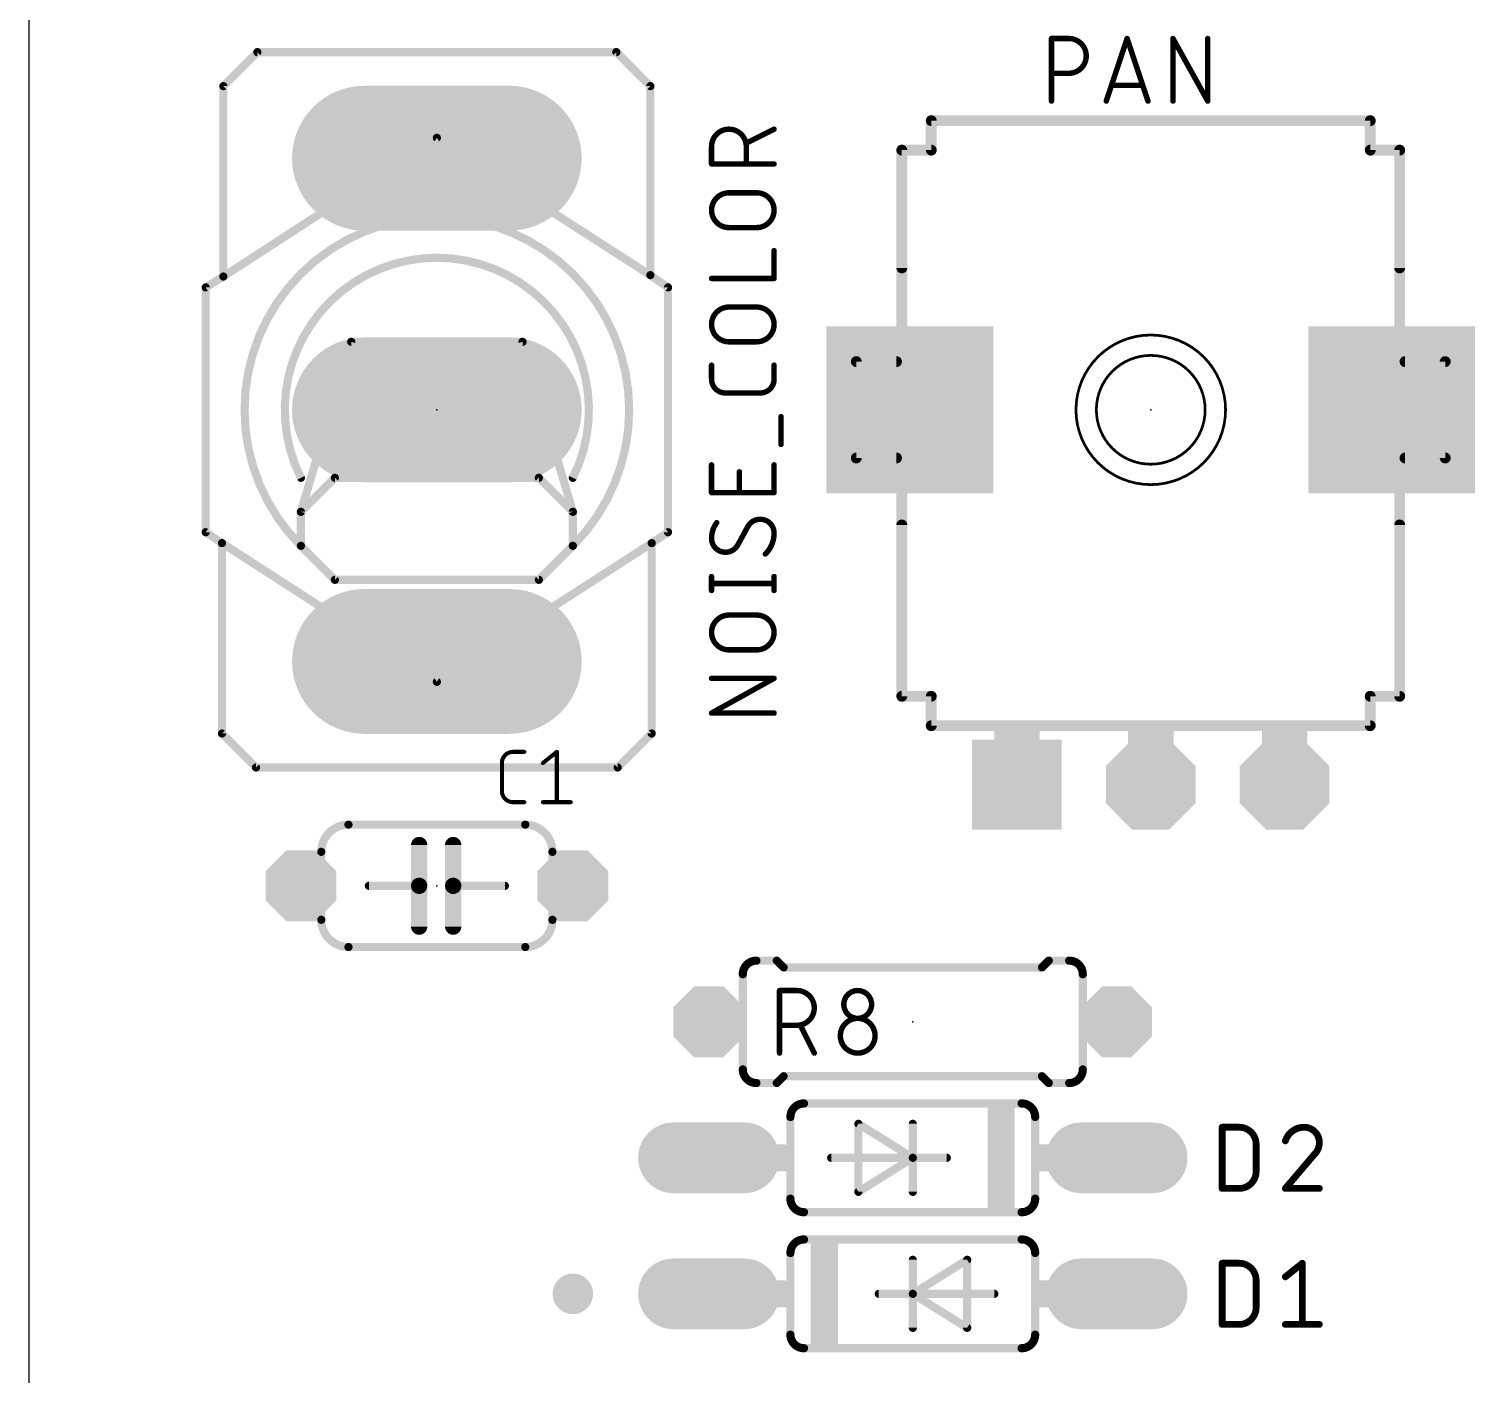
# Model space of a CAD drawing. Extents: x 0 to 59, y 0 to 102.
# Drawn here: x 0 to 27.01, y 31.52 to 56.64 of the extents above; entities that cross this region are included whole.
import ezdxf

# ---------------------------------------------------------------- set-up
doc = ezdxf.new("R2010")
doc.units = 0
for name, color, linetype in [('17', 110, 'CONTINUOUS'), ('18', 110, 'CONTINUOUS'), ('20', 31, 'CONTINUOUS'), ('21', 253, 'CONTINUOUS'), ('23', 53, 'CONTINUOUS'), ('25', 253, 'CONTINUOUS'), ('51', 253, 'CONTINUOUS')]:
    doc.layers.add(name, color=color, linetype=linetype)

# ---------------------------------------------------------------- blocks, each defined once
blk = doc.blocks.new('RECT')
blk.add_solid([(-0.5, -0.5), (0.5, -0.5), (-0.5, 0.5), (0.5, 0.5)])
blk = doc.blocks.new('OCTAGONP')
at = {"const_width": 0.5}
blk.add_lwpolyline([(-0.25, -0.1036), (-0.25, 0.1036), (-0.1036, 0.25), (0.1036, 0.25), (0.25, 0.1036), (0.25, -0.1036), (0.1036, -0.25), (-0.1036, -0.25), (-0.25, -0.1036), (-0.25, 0.1036)], dxfattribs=at)
blk = doc.blocks.new('LONGP100')
at = {"const_width": 1}
blk.add_lwpolyline([(-0.5, 0), (0.5, 0)], dxfattribs=at)
at = {"const_width": 0.5}
for points in [[(-0.5, 0.25, 1), (-0.5, -0.25)], [(0.5, -0.25, 1), (0.5, 0.25)]]:
    blk.add_lwpolyline(points, format="xyb", dxfattribs=at)
blk = doc.blocks.new('SQUAREP')
blk.add_solid([(-0.5, -0.5), (0.5, -0.5), (-0.5, 0.5), (0.5, 0.5)])
blk = doc.blocks.new('ROUNDV')
at = {"const_width": 0.5}
blk.add_lwpolyline([(0, -0.25, 1), (0, 0.25, 1), (0, -0.25)], format="xyb", dxfattribs=at)

msp = doc.modelspace()

# ---------------------------------------------------------------- linework, layer by layer
at = {"layer": '20'}
msp.add_line((0, 99.05), (0, 0), dxfattribs=at)
at = {"layer": '21'}
for points, const_width in [([(4.2672, 56.2102), (3.6322, 55.5752)], 0.1524), ([(4.2672, 56.2102), (10.9728, 56.2102)], 0.1524), ([(11.6078, 55.5752), (10.9728, 56.2102)], 0.1524), ([(3.6322, 52.0192), (3.6322, 55.5752)], 0.1524), ([(11.6078, 55.5752), (11.6078, 52.0446)], 0.1524), ([(16.855, 54.93), (25.055, 54.93)], 0.2032), ([(16.855, 54.93), (16.855, 54.38)], 0.2032), ([(25.055, 54.38), (25.055, 54.93)], 0.2032), ([(16.855, 54.38), (16.305, 54.38)], 0.2032), ([(16.305, 52.18), (16.305, 54.38)], 0.2032), ([(25.605, 54.38), (25.055, 54.38)], 0.2032), ([(25.605, 54.38), (25.605, 52.18)], 0.2032), ([(3.6322, 52.0192), (3.302, 51.816)], 0.1524), ([(3.302, 51.816), (3.302, 47.244)], 0.1524), ([(11.938, 51.816), (11.6078, 52.0446)], 0.1524), ([(11.938, 51.816), (11.938, 47.244)], 0.1524), ([(3.302, 47.244), (3.6068, 47.0408)], 0.1524), ([(11.6332, 47.0408), (11.938, 47.244)], 0.1524), ([(16.305, 44.18), (16.305, 47.38)], 0.2032), ([(25.605, 47.38), (25.605, 44.18)], 0.2032), ([(3.6068, 43.4848), (3.6068, 47.0408)], 0.1524), ([(11.6332, 43.4848), (11.6332, 47.0408)], 0.1524), ([(16.305, 44.18), (16.855, 44.18)], 0.2032), ([(16.855, 44.18), (16.855, 43.63)], 0.2032), ([(25.055, 44.18), (25.605, 44.18)], 0.2032), ([(25.055, 43.63), (25.055, 44.18)], 0.2032), ([(3.6068, 43.4848), (4.2418, 42.8498)], 0.1524), ([(10.9982, 42.8498), (11.6332, 43.4848)], 0.1524), ([(25.055, 43.63), (16.855, 43.63)], 0.2032), ([(10.9982, 42.8498), (4.2418, 42.8498)], 0.1524), ([(5.969, 41.783), (9.271, 41.783)], 0.1524), ([(7.2898, 40.64), (7.2898, 41.402)], 0.3048), ([(7.9248, 40.64), (7.9248, 41.402)], 0.3048), ([(7.2898, 39.878), (7.2898, 40.64)], 0.3048), ([(7.9248, 39.878), (7.9248, 40.64)], 0.3048), ([(6.35, 40.64), (7.2898, 40.64)], 0.1524), ([(8.89, 40.64), (7.9248, 40.64)], 0.1524), ([(5.969, 39.497), (9.271, 39.497)], 0.1524), ([(13.589, 39.243), (13.97, 39.243)], 0.1524), ([(14.097, 39.116), (13.97, 39.243)], 0.1524), ([(18.923, 39.116), (14.097, 39.116)], 0.1524), ([(18.923, 39.116), (19.05, 39.243)], 0.1524), ([(19.431, 39.243), (19.05, 39.243)], 0.1524), ([(13.589, 36.957), (13.97, 36.957)], 0.1524), ([(14.097, 37.084), (13.97, 36.957)], 0.1524), ([(18.923, 37.084), (14.097, 37.084)], 0.1524), ([(18.923, 37.084), (19.05, 36.957)], 0.1524), ([(19.431, 36.957), (19.05, 36.957)], 0.1524), ([(18.542, 36.576), (14.478, 36.576)], 0.1524), ([(14.224, 34.798), (14.224, 36.322)], 0.1524), ([(15.494, 34.925), (15.494, 36.195)], 0.1524), ([(15.494, 36.195), (16.51, 35.56)], 0.1524), ([(16.51, 35.56), (16.51, 36.195)], 0.1524), ([(18.796, 34.798), (18.796, 36.322)], 0.1524), ([(16.51, 35.56), (14.986, 35.56)], 0.1524), ([(16.51, 35.56), (15.494, 34.925)], 0.1524), ([(17.145, 35.56), (16.51, 35.56)], 0.1524), ([(16.51, 34.925), (16.51, 35.56)], 0.1524), ([(18.542, 34.544), (14.478, 34.544)], 0.1524), ([(14.478, 34.036), (18.542, 34.036)], 0.1524), ([(14.224, 33.782), (14.224, 32.258)], 0.1524), ([(18.796, 33.782), (18.796, 32.258)], 0.1524), ([(16.51, 33.02), (17.526, 33.655)], 0.1524), ([(16.51, 33.655), (16.51, 33.02)], 0.1524), ([(17.526, 33.655), (17.526, 32.385)], 0.1524), ([(15.875, 33.02), (16.51, 33.02)], 0.1524), ([(17.526, 32.385), (16.51, 33.02)], 0.1524), ([(16.51, 33.02), (18.034, 33.02)], 0.1524), ([(16.51, 33.02), (16.51, 32.385)], 0.1524), ([(14.478, 32.004), (18.542, 32.004)], 0.1524)]:
    msp.add_lwpolyline(points, dxfattribs=dict(at, const_width=const_width))
for points, const_width in [([(4.2672, 56.2483, 1), (4.2672, 56.1721)], 0.0762), ([(4.2941, 56.1833, 1), (4.2403, 56.2371)], 0.0762), ([(10.9997, 56.2371, 1), (10.9459, 56.1833)], 0.0762), ([(10.9728, 56.1721, 1), (10.9728, 56.2483)], 0.0762), ([(3.6703, 55.5752, 1), (3.5941, 55.5752)], 0.0762), ([(11.6459, 55.5752, 1), (11.5697, 55.5752)], 0.0762), ([(3.6053, 55.6021, 1), (3.6591, 55.5483)], 0.0762), ([(11.5809, 55.5483, 1), (11.6347, 55.6021)], 0.0762), ([(16.855, 54.9808, 1), (16.855, 54.8792)], 0.1016), ([(16.9058, 54.93, 1), (16.8042, 54.93)], 0.1016), ([(25.1058, 54.93, 1), (25.0042, 54.93)], 0.1016), ([(25.055, 54.8792, 1), (25.055, 54.9808)], 0.1016), ([(16.305, 54.4308, 1), (16.305, 54.3292)], 0.1016), ([(16.3558, 54.38, 1), (16.2542, 54.38)], 0.1016), ([(16.8042, 54.38, 1), (16.9058, 54.38)], 0.1016), ([(16.855, 54.3292, 1), (16.855, 54.4308)], 0.1016), ([(25.055, 54.4308, 1), (25.055, 54.3292)], 0.1016), ([(25.0042, 54.38, 1), (25.1058, 54.38)], 0.1016), ([(25.6558, 54.38, 1), (25.5542, 54.38)], 0.1016), ([(25.605, 54.3292, 1), (25.605, 54.4308)], 0.1016), ([(16.2542, 52.18, 1), (16.3558, 52.18)], 0.1016), ([(25.5542, 52.18, 1), (25.6558, 52.18)], 0.1016), ([(3.3401, 51.816, 1), (3.2639, 51.816)], 0.0762), ([(3.282, 51.8484, 1), (3.322, 51.7836)], 0.0762), ([(3.5941, 52.0192, 1), (3.6703, 52.0192)], 0.0762), ([(3.6522, 51.9868, 1), (3.6122, 52.0516)], 0.0762), ([(11.6295, 52.0759, 1), (11.5861, 52.0133)], 0.0762), ([(11.5697, 52.0446, 1), (11.6459, 52.0446)], 0.0762), ([(11.9761, 51.816, 1), (11.8999, 51.816)], 0.0762), ([(11.9163, 51.7847, 1), (11.9597, 51.8473)], 0.0762), ([(20.955, 48.133, 1), (20.955, 50.927, 1), (20.955, 48.133)], 0.0508), ([(20.955, 48.514, 1), (20.955, 50.546, 1), (20.955, 48.514)], 0.0508), ([(3.3231, 47.2757, 1), (3.2809, 47.2123)], 0.0762), ([(3.2639, 47.244, 1), (3.3401, 47.244)], 0.0762), ([(11.8999, 47.244, 1), (11.9761, 47.244)], 0.0762), ([(11.9591, 47.2123, 1), (11.9169, 47.2757)], 0.0762), ([(16.3558, 47.38, 1), (16.2542, 47.38)], 0.1016), ([(25.6558, 47.38, 1), (25.5542, 47.38)], 0.1016), ([(3.6449, 47.0408, 1), (3.5687, 47.0408)], 0.0762), ([(3.5857, 47.0091, 1), (3.6279, 47.0725)], 0.0762), ([(11.6713, 47.0408, 1), (11.5951, 47.0408)], 0.0762), ([(11.6121, 47.0725, 1), (11.6543, 47.0091)], 0.0762), ([(16.305, 44.2308, 1), (16.305, 44.1292)], 0.1016), ([(16.2542, 44.18, 1), (16.3558, 44.18)], 0.1016), ([(16.9058, 44.18, 1), (16.8042, 44.18)], 0.1016), ([(16.855, 44.1292, 1), (16.855, 44.2308)], 0.1016), ([(25.055, 44.2308, 1), (25.055, 44.1292)], 0.1016), ([(25.1058, 44.18, 1), (25.0042, 44.18)], 0.1016), ([(25.5542, 44.18, 1), (25.6558, 44.18)], 0.1016), ([(25.605, 44.1292, 1), (25.605, 44.2308)], 0.1016), ([(3.5687, 43.4848, 1), (3.6449, 43.4848)], 0.0762), ([(3.6337, 43.5117, 1), (3.5799, 43.4579)], 0.0762), ([(11.5951, 43.4848, 1), (11.6713, 43.4848)], 0.0762), ([(11.6601, 43.4579, 1), (11.6063, 43.5117)], 0.0762), ([(16.855, 43.6808, 1), (16.855, 43.5792)], 0.1016), ([(16.8042, 43.63, 1), (16.9058, 43.63)], 0.1016), ([(25.0042, 43.63, 1), (25.1058, 43.63)], 0.1016), ([(25.055, 43.5792, 1), (25.055, 43.6808)], 0.1016), ([(4.2418, 42.8879, 1), (4.2418, 42.8117)], 0.0762), ([(4.2149, 42.8229, 1), (4.2687, 42.8767)], 0.0762), ([(10.9713, 42.8767, 1), (11.0251, 42.8229)], 0.0762), ([(10.9982, 42.8117, 1), (10.9982, 42.8879)], 0.0762), ([(5.969, 41.783, 0.4142), (5.461, 41.275)], 0.1524), ([(5.969, 41.8211, 1), (5.969, 41.7449)], 0.0762), ([(5.969, 41.7449, 1), (5.969, 41.8211)], 0.0762), ([(9.779, 41.275, 0.4142), (9.271, 41.783)], 0.1524), ([(9.271, 41.8211, 1), (9.271, 41.7449)], 0.0762), ([(9.271, 41.7449, 1), (9.271, 41.8211)], 0.0762), ([(7.366, 41.402, 1), (7.2136, 41.402)], 0.1524), ([(8.001, 41.402, 1), (7.8486, 41.402)], 0.1524), ([(5.4229, 41.275, 1), (5.4991, 41.275)], 0.0762), ([(9.7409, 41.275, 1), (9.8171, 41.275)], 0.0762), ([(7.366, 40.64, 1), (7.2136, 40.64)], 0.1524), ([(8.001, 40.64, 1), (7.8486, 40.64)], 0.1524), ([(6.35, 40.6781, 1), (6.35, 40.6019)], 0.0762), ([(7.2136, 40.64, 1), (7.366, 40.64)], 0.1524), ([(7.2898, 40.6019, 1), (7.2898, 40.6781)], 0.0762), ([(7.8486, 40.64, 1), (8.001, 40.64)], 0.1524), ([(7.9248, 40.6781, 1), (7.9248, 40.6019)], 0.0762), ([(8.89, 40.6019, 1), (8.89, 40.6781)], 0.0762), ([(5.461, 40.005, 0.4142), (5.969, 39.497)], 0.1524), ([(5.4991, 40.005, 1), (5.4229, 40.005)], 0.0762), ([(9.271, 39.497, 0.4142), (9.779, 40.005)], 0.1524), ([(9.8171, 40.005, 1), (9.7409, 40.005)], 0.0762), ([(7.2136, 39.878, 1), (7.366, 39.878)], 0.1524), ([(7.8486, 39.878, 1), (8.001, 39.878)], 0.1524), ([(5.969, 39.5351, 1), (5.969, 39.4589)], 0.0762), ([(5.969, 39.4589, 1), (5.969, 39.5351)], 0.0762), ([(9.271, 39.5351, 1), (9.271, 39.4589)], 0.0762), ([(9.271, 39.4589, 1), (9.271, 39.5351)], 0.0762), ([(13.589, 39.243, 0.4142), (13.335, 38.989)], 0.1524), ([(13.589, 39.2811, 1), (13.589, 39.2049)], 0.0762), ([(13.589, 39.2049, 1), (13.589, 39.2811)], 0.0762), ([(13.9969, 39.2699, 1), (13.9431, 39.2161)], 0.0762), ([(13.97, 39.2049, 1), (13.97, 39.2811)], 0.0762), ([(14.097, 39.1541, 1), (14.097, 39.0779)], 0.0762), ([(14.0701, 39.0891, 1), (14.1239, 39.1429)], 0.0762), ([(18.8961, 39.1429, 1), (18.9499, 39.0891)], 0.0762), ([(18.923, 39.0779, 1), (18.923, 39.1541)], 0.0762), ([(19.05, 39.2811, 1), (19.05, 39.2049)], 0.0762), ([(19.0769, 39.2161, 1), (19.0231, 39.2699)], 0.0762), ([(19.685, 38.989, 0.4142), (19.431, 39.243)], 0.1524), ([(19.431, 39.2811, 1), (19.431, 39.2049)], 0.0762), ([(19.431, 39.2049, 1), (19.431, 39.2811)], 0.0762), ([(13.2969, 38.989, 1), (13.3731, 38.989)], 0.0762), ([(19.6469, 38.989, 1), (19.7231, 38.989)], 0.0762), ([(13.335, 37.211, 0.4142), (13.589, 36.957)], 0.1524), ([(13.3731, 37.211, 1), (13.2969, 37.211)], 0.0762), ([(19.431, 36.957, 0.4142), (19.685, 37.211)], 0.1524), ([(19.7231, 37.211, 1), (19.6469, 37.211)], 0.0762), ([(13.589, 36.9951, 1), (13.589, 36.9189)], 0.0762), ([(13.589, 36.9189, 1), (13.589, 36.9951)], 0.0762), ([(13.9431, 36.9839, 1), (13.9969, 36.9301)], 0.0762), ([(13.97, 36.9189, 1), (13.97, 36.9951)], 0.0762), ([(14.097, 37.1221, 1), (14.097, 37.0459)], 0.0762), ([(14.1239, 37.0571, 1), (14.0701, 37.1109)], 0.0762), ([(18.9499, 37.1109, 1), (18.8961, 37.0571)], 0.0762), ([(18.923, 37.0459, 1), (18.923, 37.1221)], 0.0762), ([(19.05, 36.9951, 1), (19.05, 36.9189)], 0.0762), ([(19.0231, 36.9301, 1), (19.0769, 36.9839)], 0.0762), ([(19.431, 36.9951, 1), (19.431, 36.9189)], 0.0762), ([(19.431, 36.9189, 1), (19.431, 36.9951)], 0.0762), ([(14.478, 36.576, 0.4142), (14.224, 36.322)], 0.1524), ([(14.478, 36.6141, 1), (14.478, 36.5379)], 0.0762), ([(14.478, 36.5379, 1), (14.478, 36.6141)], 0.0762), ([(18.796, 36.322, 0.4142), (18.542, 36.576)], 0.1524), ([(18.542, 36.6141, 1), (18.542, 36.5379)], 0.0762), ([(18.542, 36.5379, 1), (18.542, 36.6141)], 0.0762), ([(14.2621, 36.322, 1), (14.1859, 36.322)], 0.0762), ([(14.1859, 36.322, 1), (14.2621, 36.322)], 0.0762), ([(15.5321, 36.195, 1), (15.4559, 36.195)], 0.0762), ([(15.5142, 36.2273, 1), (15.4738, 36.1627)], 0.0762), ([(16.5481, 36.195, 1), (16.4719, 36.195)], 0.0762), ([(18.8341, 36.322, 1), (18.7579, 36.322)], 0.0762), ([(18.7579, 36.322, 1), (18.8341, 36.322)], 0.0762), ([(14.986, 35.5981, 1), (14.986, 35.5219)], 0.0762), ([(16.51, 35.5981, 1), (16.51, 35.5219)], 0.0762), ([(16.5481, 35.56, 1), (16.4719, 35.56)], 0.0762), ([(16.4719, 35.56, 1), (16.5481, 35.56)], 0.0762), ([(16.5302, 35.5277, 1), (16.4898, 35.5923)], 0.0762), ([(16.4898, 35.5277, 1), (16.5302, 35.5923)], 0.0762), ([(16.51, 35.5219, 1), (16.51, 35.5981)], 0.0762), ([(17.145, 35.5219, 1), (17.145, 35.5981)], 0.0762), ([(14.224, 34.798, 0.4142), (14.478, 34.544)], 0.1524), ([(14.2621, 34.798, 1), (14.1859, 34.798)], 0.0762), ([(15.4738, 34.9573, 1), (15.5142, 34.8927)], 0.0762), ([(15.4559, 34.925, 1), (15.5321, 34.925)], 0.0762), ([(16.4719, 34.925, 1), (16.5481, 34.925)], 0.0762), ([(18.542, 34.544, 0.4142), (18.796, 34.798)], 0.1524), ([(18.8341, 34.798, 1), (18.7579, 34.798)], 0.0762), ([(14.1859, 34.798, 1), (14.2621, 34.798)], 0.0762), ([(14.478, 34.5821, 1), (14.478, 34.5059)], 0.0762), ([(14.478, 34.5059, 1), (14.478, 34.5821)], 0.0762), ([(18.542, 34.5821, 1), (18.542, 34.5059)], 0.0762), ([(18.542, 34.5059, 1), (18.542, 34.5821)], 0.0762), ([(18.7579, 34.798, 1), (18.8341, 34.798)], 0.0762), ([(14.478, 34.036, 0.4142), (14.224, 33.782)], 0.1524), ([(14.478, 34.0741, 1), (14.478, 33.9979)], 0.0762), ([(14.478, 33.9979, 1), (14.478, 34.0741)], 0.0762), ([(18.796, 33.782, 0.4142), (18.542, 34.036)], 0.1524), ([(18.542, 34.0741, 1), (18.542, 33.9979)], 0.0762), ([(18.542, 33.9979, 1), (18.542, 34.0741)], 0.0762), ([(14.2621, 33.782, 1), (14.1859, 33.782)], 0.0762), ([(14.1859, 33.782, 1), (14.2621, 33.782)], 0.0762), ([(18.8341, 33.782, 1), (18.7579, 33.782)], 0.0762), ([(18.7579, 33.782, 1), (18.8341, 33.782)], 0.0762), ([(16.5481, 33.655, 1), (16.4719, 33.655)], 0.0762), ([(17.5641, 33.655, 1), (17.4879, 33.655)], 0.0762), ([(17.5462, 33.6227, 1), (17.5058, 33.6873)], 0.0762), ([(15.875, 33.0581, 1), (15.875, 32.9819)], 0.0762), ([(16.5302, 33.0523, 1), (16.4898, 32.9877)], 0.0762), ([(16.51, 33.0581, 1), (16.51, 32.9819)], 0.0762), ([(16.5481, 33.02, 1), (16.4719, 33.02)], 0.0762), ([(16.4898, 33.0523, 1), (16.5302, 32.9877)], 0.0762), ([(16.4719, 33.02, 1), (16.5481, 33.02)], 0.0762), ([(16.51, 32.9819, 1), (16.51, 33.0581)], 0.0762), ([(18.034, 32.9819, 1), (18.034, 33.0581)], 0.0762), ([(16.4719, 32.385, 1), (16.5481, 32.385)], 0.0762), ([(17.4879, 32.385, 1), (17.5641, 32.385)], 0.0762), ([(17.5058, 32.3527, 1), (17.5462, 32.4173)], 0.0762), ([(14.224, 32.258, 0.4142), (14.478, 32.004)], 0.1524), ([(14.2621, 32.258, 1), (14.1859, 32.258)], 0.0762), ([(14.1859, 32.258, 1), (14.2621, 32.258)], 0.0762), ([(18.542, 32.004, 0.4142), (18.796, 32.258)], 0.1524), ([(18.8341, 32.258, 1), (18.7579, 32.258)], 0.0762), ([(18.7579, 32.258, 1), (18.8341, 32.258)], 0.0762), ([(14.478, 32.0421, 1), (14.478, 31.9659)], 0.0762), ([(14.478, 31.9659, 1), (14.478, 32.0421)], 0.0762), ([(18.542, 32.0421, 1), (18.542, 31.9659)], 0.0762), ([(18.542, 31.9659, 1), (18.542, 32.0421)], 0.0762)]:
    msp.add_lwpolyline(points, format="xyb", dxfattribs=dict(at, const_width=const_width))
at = {"layer": '23'}
for p in [(7.62, 49.53), (20.955, 49.53), (7.62, 40.64), (16.51, 38.1), (16.51, 35.56), (16.51, 33.02)]:
    msp.add_point(p, dxfattribs=at)
at = {"layer": '25'}
for points, const_width in [([(19.1008, 55.2958), (19.1008, 56.4642)], 0.1016), ([(19.1008, 56.4642), (19.4254, 56.4642)], 0.1016), ([(20.1239, 55.2958), (20.5133, 56.4642)], 0.1016), ([(20.5133, 56.4642), (20.9028, 55.2958)], 0.1016), ([(21.3699, 55.2958), (21.3699, 56.4642)], 0.1016), ([(21.3699, 56.4642), (22.019, 55.2958)], 0.1016), ([(22.019, 55.2958), (22.019, 56.4642)], 0.1016), ([(19.4254, 55.8151), (19.1008, 55.8151)], 0.1016), ([(20.8054, 55.5879), (20.2212, 55.5879)], 0.1016), ([(13.9192, 54.7712), (13.3999, 54.5115)], 0.1016), ([(12.7508, 54.122), (12.7508, 54.4466)], 0.1016), ([(13.3999, 54.4466), (13.3999, 54.122)], 0.1016), ([(13.9192, 54.122), (12.7508, 54.122)], 0.1016), ([(13.0754, 53.5827), (13.5946, 53.5827)], 0.1016), ([(13.5946, 52.9336), (13.0754, 52.9336)], 0.1016), ([(13.9192, 51.9833), (13.9192, 52.5026)], 0.1016), ([(12.7508, 51.9833), (13.9192, 51.9833)], 0.1016), ([(13.0754, 51.4491), (13.5946, 51.4491)], 0.1016), ([(13.5946, 50.8), (13.0754, 50.8)], 0.1016), ([(12.7508, 50.1038), (12.7508, 50.3635)], 0.1016), ([(13.9192, 50.3635), (13.9192, 50.1038)], 0.1016), ([(13.6596, 49.8442), (13.0104, 49.8442)], 0.1016), ([(14.049, 48.8837), (14.049, 49.403)], 0.1016), ([(12.7508, 47.9828), (12.7508, 48.5021)], 0.1016), ([(13.2701, 47.9828), (13.2701, 48.3723)], 0.1016), ([(13.9192, 48.5021), (13.9192, 47.9828)], 0.1016), ([(13.9192, 47.9828), (12.7508, 47.9828)], 0.1016), ([(13.4324, 47.3569), (13.2376, 46.9999)], 0.1016), ([(12.7508, 46.156), (12.7508, 46.4157)], 0.1016), ([(13.9192, 46.156), (13.9192, 46.4157)], 0.1016), ([(12.7508, 46.2859), (13.9192, 46.2859)], 0.1016), ([(13.0754, 45.696), (13.5946, 45.696)], 0.1016), ([(13.5946, 45.0469), (13.0754, 45.0469)], 0.1016), ([(12.7508, 43.8658), (13.9192, 44.5149)], 0.1016), ([(13.9192, 44.5149), (12.7508, 44.5149)], 0.1016), ([(13.9192, 43.8658), (12.7508, 43.8658)], 0.1016), ([(8.8352, 42.4109), (8.8352, 42.9331)], 0.0762), ([(9.0441, 43.1419), (9.2529, 43.1419)], 0.0762), ([(9.5998, 42.9331), (9.8608, 43.1419)], 0.0762), ([(9.8608, 43.1419), (9.8608, 42.2021)], 0.0762), ([(9.2529, 42.2021), (9.0441, 42.2021)], 0.0762), ([(9.5998, 42.2021), (10.1219, 42.2021)], 0.0762), ([(14.0208, 37.5158), (14.0208, 38.6842)], 0.1016), ([(14.0208, 38.6842), (14.3454, 38.6842)], 0.1016), ([(14.3454, 38.0351), (14.0208, 38.0351)], 0.1016), ([(14.6699, 37.5158), (14.4103, 38.0351)], 0.1016), ([(22.2885, 34.9885), (22.2885, 36.1315)], 0.127), ([(22.2885, 36.1315), (22.606, 36.1315)], 0.127), ([(22.9235, 35.814), (22.9235, 35.306)], 0.127), ([(24.0094, 35.6235), (23.4696, 34.9885)], 0.127), ([(22.606, 34.9885), (22.2885, 34.9885)], 0.127), ([(23.4696, 34.9885), (24.1046, 34.9885)], 0.127), ([(22.2885, 32.4485), (22.2885, 33.5915)], 0.127), ([(22.2885, 33.5915), (22.606, 33.5915)], 0.127), ([(23.4696, 33.3375), (23.7871, 33.5915)], 0.127), ([(23.7871, 33.5915), (23.7871, 32.4485)], 0.127), ([(22.9235, 33.274), (22.9235, 32.766)], 0.127), ([(22.606, 32.4485), (22.2885, 32.4485)], 0.127), ([(23.4696, 32.4485), (24.1046, 32.4485)], 0.127)]:
    msp.add_lwpolyline(points, dxfattribs=dict(at, const_width=const_width))
for points, const_width in [([(19.1262, 56.4642, 1), (19.0754, 56.4642)], 0.0508), ([(19.1008, 56.4896, 1), (19.1008, 56.4388)], 0.0508), ([(19.4254, 55.8151, 1), (19.4254, 56.4642)], 0.1016), ([(19.4254, 56.4896, 1), (19.4254, 56.4388)], 0.0508), ([(19.4254, 56.4388, 1), (19.4254, 56.4896)], 0.0508), ([(20.5374, 56.4722, 1), (20.4892, 56.4562)], 0.0508), ([(20.5374, 56.4562, 1), (20.4892, 56.4722)], 0.0508), ([(21.3953, 56.4642, 1), (21.3445, 56.4642)], 0.0508), ([(21.3921, 56.4765, 1), (21.3477, 56.4519)], 0.0508), ([(22.0444, 56.4642, 1), (21.9936, 56.4642)], 0.0508), ([(19.1008, 55.8405, 1), (19.1008, 55.7897)], 0.0508), ([(19.4254, 55.8405, 1), (19.4254, 55.7897)], 0.0508), ([(19.4254, 55.7897, 1), (19.4254, 55.8405)], 0.0508), ([(20.2212, 55.6133, 1), (20.2212, 55.5625)], 0.0508), ([(20.8054, 55.5625, 1), (20.8054, 55.6133)], 0.0508), ([(19.0754, 55.2958, 1), (19.1262, 55.2958)], 0.0508), ([(20.0998, 55.3038, 1), (20.1479, 55.2878)], 0.0508), ([(20.8787, 55.2878, 1), (20.9269, 55.3038)], 0.0508), ([(21.3445, 55.2958, 1), (21.3953, 55.2958)], 0.0508), ([(21.9936, 55.2958, 1), (22.0444, 55.2958)], 0.0508), ([(21.9968, 55.2835, 1), (22.0412, 55.3081)], 0.0508), ([(13.3999, 54.4466, 1), (12.7508, 54.4466)], 0.1016), ([(13.9306, 54.7484, 1), (13.9078, 54.7939)], 0.0508), ([(12.7762, 54.4466, 1), (12.7254, 54.4466)], 0.0508), ([(12.7254, 54.4466, 1), (12.7762, 54.4466)], 0.0508), ([(13.4253, 54.4466, 1), (13.3745, 54.4466)], 0.0508), ([(13.3745, 54.4466, 1), (13.4253, 54.4466)], 0.0508), ([(13.3886, 54.5342, 1), (13.4113, 54.4888)], 0.0508), ([(12.7508, 54.1474, 1), (12.7508, 54.0966)], 0.0508), ([(12.7254, 54.122, 1), (12.7762, 54.122)], 0.0508), ([(13.3745, 54.122, 1), (13.4253, 54.122)], 0.0508), ([(13.9192, 54.0966, 1), (13.9192, 54.1474)], 0.0508), ([(13.0754, 53.5827, 1), (13.0754, 52.9336)], 0.1016), ([(13.0754, 53.6081, 1), (13.0754, 53.5573)], 0.0508), ([(13.0754, 53.5573, 1), (13.0754, 53.6081)], 0.0508), ([(13.5946, 52.9336, 1), (13.5946, 53.5827)], 0.1016), ([(13.5946, 53.6081, 1), (13.5946, 53.5573)], 0.0508), ([(13.5946, 53.5573, 1), (13.5946, 53.6081)], 0.0508), ([(13.0754, 52.959, 1), (13.0754, 52.9082)], 0.0508), ([(13.0754, 52.9082, 1), (13.0754, 52.959)], 0.0508), ([(13.5946, 52.959, 1), (13.5946, 52.9082)], 0.0508), ([(13.5946, 52.9082, 1), (13.5946, 52.959)], 0.0508), ([(13.9446, 52.5026, 1), (13.8938, 52.5026)], 0.0508), ([(12.7508, 52.0087, 1), (12.7508, 51.9579)], 0.0508), ([(13.8938, 51.9833, 1), (13.9446, 51.9833)], 0.0508), ([(13.9192, 51.9579, 1), (13.9192, 52.0087)], 0.0508), ([(13.0754, 51.4491, 1), (13.0754, 50.8)], 0.1016), ([(13.0754, 51.4745, 1), (13.0754, 51.4237)], 0.0508), ([(13.0754, 51.4237, 1), (13.0754, 51.4745)], 0.0508), ([(13.5946, 50.8, 1), (13.5946, 51.4491)], 0.1016), ([(13.5946, 51.4745, 1), (13.5946, 51.4237)], 0.0508), ([(13.5946, 51.4237, 1), (13.5946, 51.4745)], 0.0508), ([(13.0754, 50.8254, 1), (13.0754, 50.7746)], 0.0508), ([(13.0754, 50.7746, 1), (13.0754, 50.8254)], 0.0508), ([(13.5946, 50.8254, 1), (13.5946, 50.7746)], 0.0508), ([(13.5946, 50.7746, 1), (13.5946, 50.8254)], 0.0508), ([(12.7762, 50.3635, 1), (12.7254, 50.3635)], 0.0508), ([(13.9446, 50.3635, 1), (13.8938, 50.3635)], 0.0508), ([(12.7508, 50.1038, 0.4142), (13.0104, 49.8442)], 0.1016), ([(12.7762, 50.1038, 1), (12.7254, 50.1038)], 0.0508), ([(12.7254, 50.1038, 1), (12.7762, 50.1038)], 0.0508), ([(13.6596, 49.8442, 0.4142), (13.9192, 50.1038)], 0.1016), ([(13.9446, 50.1038, 1), (13.8938, 50.1038)], 0.0508), ([(13.8938, 50.1038, 1), (13.9446, 50.1038)], 0.0508), ([(13.0104, 49.8696, 1), (13.0104, 49.8188)], 0.0508), ([(13.0104, 49.8188, 1), (13.0104, 49.8696)], 0.0508), ([(13.6596, 49.8696, 1), (13.6596, 49.8188)], 0.0508), ([(13.6596, 49.8188, 1), (13.6596, 49.8696)], 0.0508), ([(14.0744, 49.403, 1), (14.0236, 49.403)], 0.0508), ([(14.0236, 48.8837, 1), (14.0744, 48.8837)], 0.0508), ([(12.7762, 48.5021, 1), (12.7254, 48.5021)], 0.0508), ([(13.2955, 48.3723, 1), (13.2447, 48.3723)], 0.0508), ([(13.9446, 48.5021, 1), (13.8938, 48.5021)], 0.0508), ([(12.7254, 47.9828, 1), (12.7762, 47.9828)], 0.0508), ([(12.7508, 48.0082, 1), (12.7508, 47.9575)], 0.0508), ([(13.2447, 47.9828, 1), (13.2955, 47.9828)], 0.0508), ([(13.8938, 47.9828, 1), (13.9446, 47.9828)], 0.0508), ([(13.9192, 47.9575, 1), (13.9192, 48.0082)], 0.0508), ([(12.8482, 47.4218, 0.1623), (12.7508, 47.1297)], 0.1016), ([(12.8685, 47.4066, 1), (12.8278, 47.437)], 0.0508), ([(13.6596, 47.4867, 0.2656), (13.4324, 47.3569)], 0.1016), ([(13.4105, 47.3698, 1), (13.4543, 47.344)], 0.0508), ([(13.4547, 47.3447, 1), (13.4101, 47.369)], 0.0508), ([(13.9192, 47.2271, 0.4142), (13.6596, 47.4867)], 0.1016), ([(13.6596, 47.5121, 1), (13.6596, 47.4613)], 0.0508), ([(13.6596, 47.4613, 1), (13.6596, 47.5121)], 0.0508), ([(13.7569, 46.8376, 0.2), (13.9192, 47.2271)], 0.1016), ([(13.9446, 47.2271, 1), (13.8938, 47.2271)], 0.0508), ([(12.7508, 47.1297, 0.4142), (13.0104, 46.87)], 0.1016), ([(12.7762, 47.1297, 1), (12.7254, 47.1297)], 0.0508), ([(12.7254, 47.1297, 1), (12.7762, 47.1297)], 0.0508), ([(13.0104, 46.87, 0.2656), (13.2376, 46.9999)], 0.1016), ([(13.2153, 47.012, 1), (13.2599, 46.9877)], 0.0508), ([(13.2595, 46.987, 1), (13.2158, 47.0128)], 0.0508), ([(13.8938, 47.2271, 1), (13.9446, 47.2271)], 0.0508), ([(13.0104, 46.8954, 1), (13.0104, 46.8446)], 0.0508), ([(13.0104, 46.8446, 1), (13.0104, 46.8954)], 0.0508), ([(13.739, 46.8556, 1), (13.7748, 46.8196)], 0.0508), ([(12.7762, 46.4157, 1), (12.7254, 46.4157)], 0.0508), ([(13.9446, 46.4157, 1), (13.8938, 46.4157)], 0.0508), ([(12.7508, 46.3113, 1), (12.7508, 46.2605)], 0.0508), ([(13.9192, 46.2605, 1), (13.9192, 46.3113)], 0.0508), ([(12.7254, 46.156, 1), (12.7762, 46.156)], 0.0508), ([(13.8938, 46.156, 1), (13.9446, 46.156)], 0.0508), ([(13.0754, 45.696, 1), (13.0754, 45.0469)], 0.1016), ([(13.0754, 45.7214, 1), (13.0754, 45.6706)], 0.0508), ([(13.0754, 45.6706, 1), (13.0754, 45.7214)], 0.0508), ([(13.5946, 45.0469, 1), (13.5946, 45.696)], 0.1016), ([(13.5946, 45.7214, 1), (13.5946, 45.6706)], 0.0508), ([(13.5946, 45.6706, 1), (13.5946, 45.7214)], 0.0508), ([(13.0754, 45.0723, 1), (13.0754, 45.0215)], 0.0508), ([(13.0754, 45.0215, 1), (13.0754, 45.0723)], 0.0508), ([(13.5946, 45.0723, 1), (13.5946, 45.0215)], 0.0508), ([(13.5946, 45.0215, 1), (13.5946, 45.0723)], 0.0508), ([(12.7508, 44.5403, 1), (12.7508, 44.4895)], 0.0508), ([(13.9315, 44.4927, 1), (13.9069, 44.5371)], 0.0508), ([(13.9192, 44.4895, 1), (13.9192, 44.5403)], 0.0508), ([(12.7508, 43.8912, 1), (12.7508, 43.8404)], 0.0508), ([(12.7385, 43.888, 1), (12.7631, 43.8436)], 0.0508), ([(13.9192, 43.8404, 1), (13.9192, 43.8912)], 0.0508), ([(9.0441, 43.1419, 0.4142), (8.8352, 42.9331)], 0.0762), ([(8.8543, 42.9331, 1), (8.8162, 42.9331)], 0.0381), ([(8.8162, 42.9331, 1), (8.8543, 42.9331)], 0.0381), ([(9.0441, 43.1609, 1), (9.0441, 43.1228)], 0.0381), ([(9.0441, 43.1229, 1), (9.0441, 43.1609)], 0.0381), ([(9.2529, 43.1228, 1), (9.2529, 43.1609)], 0.0381), ([(9.5879, 42.9479, 1), (9.6117, 42.9182)], 0.0381), ([(9.8799, 43.1419, 1), (9.8418, 43.1419)], 0.0381), ([(9.8727, 43.127, 1), (9.8489, 43.1568)], 0.0381), ([(8.8352, 42.4109, 0.4142), (9.0441, 42.2021)], 0.0762), ([(8.8543, 42.4109, 1), (8.8162, 42.4109)], 0.0381), ([(8.8162, 42.4109, 1), (8.8543, 42.4109)], 0.0381), ([(9.0441, 42.2212, 1), (9.0441, 42.1831)], 0.0381), ([(9.0441, 42.1831, 1), (9.0441, 42.2212)], 0.0381), ([(9.2529, 42.1831, 1), (9.2529, 42.2212)], 0.0381), ([(9.5998, 42.2212, 1), (9.5998, 42.1831)], 0.0381), ([(9.8418, 42.2021, 1), (9.8799, 42.2021)], 0.0381), ([(10.1219, 42.1831, 1), (10.1219, 42.2212)], 0.0381), ([(14.0462, 38.6842, 1), (13.9954, 38.6842)], 0.0508), ([(14.0208, 38.7096, 1), (14.0208, 38.6588)], 0.0508), ([(14.3454, 38.0351, 1), (14.3454, 38.6842)], 0.1016), ([(14.3454, 38.7096, 1), (14.3454, 38.6588)], 0.0508), ([(14.3454, 38.6588, 1), (14.3454, 38.7096)], 0.0508), ([(15.7406, 38.4246, 1), (15.2213, 38.4246)], 0.1016), ([(15.2213, 38.4246, 1), (15.7406, 38.4246)], 0.1016), ([(15.2467, 38.4246, 1), (15.1959, 38.4246)], 0.0508), ([(15.1959, 38.4246, 1), (15.2467, 38.4246)], 0.0508), ([(15.766, 38.4246, 1), (15.7152, 38.4246)], 0.0508), ([(15.7152, 38.4246, 1), (15.766, 38.4246)], 0.0508), ([(15.8055, 37.8404, 1), (15.1564, 37.8404)], 0.1016), ([(14.0208, 38.0605, 1), (14.0208, 38.0097)], 0.0508), ([(14.3454, 38.0605, 1), (14.3454, 38.0097)], 0.0508), ([(14.3454, 38.0097, 1), (14.3454, 38.0605)], 0.0508), ([(14.433, 38.0464, 1), (14.3875, 38.0237)], 0.0508), ([(15.1564, 37.8404, 1), (15.8055, 37.8404)], 0.1016), ([(15.1818, 37.8404, 1), (15.131, 37.8404)], 0.0508), ([(15.131, 37.8404, 1), (15.1818, 37.8404)], 0.0508), ([(15.8309, 37.8404, 1), (15.7801, 37.8404)], 0.0508), ([(15.7801, 37.8404, 1), (15.8309, 37.8404)], 0.0508), ([(14.6472, 37.5044, 1), (14.6926, 37.5272)], 0.0508), ([(13.9954, 37.5158, 1), (14.0462, 37.5158)], 0.0508), ([(22.2885, 36.1633, 1), (22.2885, 36.0998)], 0.0635), ([(22.3203, 36.1315, 1), (22.2568, 36.1315)], 0.0635), ([(22.606, 36.1633, 1), (22.606, 36.0998)], 0.0635), ([(22.9235, 35.814, 0.4142), (22.606, 36.1315)], 0.127), ([(22.606, 36.0998, 1), (22.606, 36.1633)], 0.0635), ([(23.8189, 36.1315, 0.3252), (23.4696, 35.8775)], 0.127), ([(23.8189, 36.1633, 1), (23.8189, 36.0998)], 0.0635), ([(24.1046, 35.8458, 0.4142), (23.8189, 36.1315)], 0.127), ([(23.8188, 36.0998, 1), (23.8189, 36.1633)], 0.0635), ([(22.9552, 35.814, 1), (22.8918, 35.814)], 0.0635), ([(22.8918, 35.814, 1), (22.9552, 35.814)], 0.0635), ([(23.4394, 35.8873, 1), (23.4998, 35.8677)], 0.0635), ([(24.0094, 35.6235, 0.2053), (24.1046, 35.8458)], 0.127), ([(23.9875, 35.6465, 1), (24.0312, 35.6005)], 0.0635), ([(24.0335, 35.6029, 1), (23.9852, 35.6441)], 0.0635), ([(24.1363, 35.8458, 1), (24.0729, 35.8457)], 0.0635), ([(24.0729, 35.8458, 1), (24.1364, 35.8458)], 0.0635), ([(22.606, 34.9885, 0.4142), (22.9235, 35.306)], 0.127), ([(22.9552, 35.306, 1), (22.8918, 35.306)], 0.0635), ([(22.8918, 35.306, 1), (22.9552, 35.306)], 0.0635), ([(22.2885, 35.0203, 1), (22.2885, 34.9567)], 0.0635), ([(22.2568, 34.9885, 1), (22.3203, 34.9885)], 0.0635), ([(22.606, 35.0203, 1), (22.606, 34.9567)], 0.0635), ([(22.606, 34.9567, 1), (22.606, 35.0203)], 0.0635), ([(23.4696, 35.0203, 1), (23.4696, 34.9567)], 0.0635), ([(23.4454, 35.0091, 1), (23.4938, 34.9679)], 0.0635), ([(24.1046, 34.9567, 1), (24.1046, 35.0203)], 0.0635), ([(22.2885, 33.6233, 1), (22.2885, 33.5598)], 0.0635), ([(22.3203, 33.5915, 1), (22.2568, 33.5915)], 0.0635), ([(22.606, 33.6233, 1), (22.606, 33.5598)], 0.0635), ([(22.9235, 33.274, 0.4142), (22.606, 33.5915)], 0.127), ([(22.606, 33.5598, 1), (22.606, 33.6233)], 0.0635), ([(23.8189, 33.5915, 1), (23.7554, 33.5915)], 0.0635), ([(23.8069, 33.5667, 1), (23.7673, 33.6163)], 0.0635), ([(22.9552, 33.274, 1), (22.8918, 33.274)], 0.0635), ([(22.8918, 33.274, 1), (22.9552, 33.274)], 0.0635), ([(23.4498, 33.3623, 1), (23.4894, 33.3127)], 0.0635), ([(22.606, 32.4485, 0.4142), (22.9235, 32.766)], 0.127), ([(22.9552, 32.766, 1), (22.8918, 32.766)], 0.0635), ([(22.8918, 32.766, 1), (22.9552, 32.766)], 0.0635), ([(22.2885, 32.4803, 1), (22.2885, 32.4168)], 0.0635), ([(22.2568, 32.4485, 1), (22.3203, 32.4485)], 0.0635), ([(22.606, 32.4803, 1), (22.606, 32.4168)], 0.0635), ([(22.606, 32.4168, 1), (22.606, 32.4803)], 0.0635), ([(23.4696, 32.4803, 1), (23.4696, 32.4168)], 0.0635), ([(23.7554, 32.4485, 1), (23.8189, 32.4485)], 0.0635), ([(24.1046, 32.4168, 1), (24.1046, 32.4803)], 0.0635)]:
    msp.add_lwpolyline(points, format="xyb", dxfattribs=dict(at, const_width=const_width))
at = {"layer": '51'}
for points, const_width in [([(7.62, 54.61), (3.6322, 52.0192)], 0.1524), ([(11.6078, 52.0446), (7.62, 54.61)], 0.1524), ([(16.305, 44.18), (16.305, 54.38)], 0.2032), ([(25.605, 54.38), (25.605, 44.18)], 0.2032), ([(6.0198, 50.8), (5.08, 47.625)], 0.1524), ([(6.0198, 50.8), (9.2202, 50.8)], 0.1524), ([(9.2202, 50.8), (10.16, 47.625)], 0.1524), ([(16.205, 50.43), (15.455, 50.43)], 0.2032), ([(15.455, 50.43), (15.455, 48.63)], 0.2032), ([(26.455, 50.43), (25.705, 50.43)], 0.2032), ([(26.455, 48.63), (26.455, 50.43)], 0.2032), ([(15.455, 48.63), (16.205, 48.63)], 0.2032), ([(25.705, 48.63), (26.455, 48.63)], 0.2032), ([(5.715, 48.26), (5.08, 47.625)], 0.1524), ([(5.715, 48.26), (9.525, 48.26)], 0.1524), ([(9.525, 48.26), (10.16, 47.625)], 0.1524), ([(5.08, 46.99), (5.08, 47.625)], 0.1524), ([(10.16, 47.625), (10.16, 46.99)], 0.1524), ([(3.6068, 47.0408), (7.62, 44.45)], 0.1524), ([(5.08, 46.99), (5.715, 46.355)], 0.1524), ([(7.62, 44.45), (11.6332, 47.0408)], 0.1524), ([(9.525, 46.355), (10.16, 46.99)], 0.1524), ([(9.525, 46.355), (5.715, 46.355)], 0.1524), ([(5.461, 41.275), (5.461, 40.005)], 0.1524), ([(9.779, 41.275), (9.779, 40.005)], 0.1524), ([(13.335, 37.211), (13.335, 38.989)], 0.1524), ([(19.685, 37.211), (19.685, 38.989)], 0.1524), ([(12.7, 38.1), (13.081, 38.1)], 0.6096), ([(19.939, 38.1), (20.32, 38.1)], 0.6096), ([(12.7, 35.56), (13.589, 35.56)], 0.508), ([(20.32, 35.56), (19.431, 35.56)], 0.508), ([(12.7, 33.02), (13.589, 33.02)], 0.508), ([(20.32, 33.02), (19.431, 33.02)], 0.508)]:
    msp.add_lwpolyline(points, dxfattribs=dict(at, const_width=const_width))
for points, const_width in [([(7.6406, 54.642, 1), (7.5994, 54.578)], 0.0762), ([(7.6408, 54.5781, 1), (7.5992, 54.6419)], 0.0762), ([(16.3558, 54.38, 1), (16.2542, 54.38)], 0.1016), ([(25.6558, 54.38, 1), (25.5542, 54.38)], 0.1016), ([(10.16, 46.99, 2.4142), (5.08, 46.99)], 0.1524), ([(10.16, 48.26, 1.618), (5.08, 48.26)], 0.1524), ([(3.6114, 52.0511, 1), (3.653, 51.9873)], 0.0762), ([(11.5872, 52.0126, 1), (11.6284, 52.0766)], 0.0762), ([(6.0198, 50.8381, 1), (6.0198, 50.7619)], 0.0762), ([(6.0563, 50.7892, 1), (5.9833, 50.8108)], 0.0762), ([(9.2567, 50.8108, 1), (9.1837, 50.7892)], 0.0762), ([(9.2202, 50.7619, 1), (9.2202, 50.8381)], 0.0762), ([(15.455, 50.4808, 1), (15.455, 50.3792)], 0.1016), ([(15.5058, 50.43, 1), (15.4042, 50.43)], 0.1016), ([(16.205, 50.3792, 1), (16.205, 50.4808)], 0.1016), ([(25.705, 50.4808, 1), (25.705, 50.3792)], 0.1016), ([(26.5058, 50.43, 1), (26.4042, 50.43)], 0.1016), ([(26.455, 50.3792, 1), (26.455, 50.4808)], 0.1016), ([(15.455, 48.6808, 1), (15.455, 48.5792)], 0.1016), ([(15.4042, 48.63, 1), (15.5058, 48.63)], 0.1016), ([(16.205, 48.5792, 1), (16.205, 48.6808)], 0.1016), ([(25.705, 48.6808, 1), (25.705, 48.5792)], 0.1016), ([(26.4042, 48.63, 1), (26.5058, 48.63)], 0.1016), ([(26.455, 48.5792, 1), (26.455, 48.6808)], 0.1016), ([(5.0459, 48.243, 1), (5.1141, 48.277)], 0.0762), ([(5.715, 48.2981, 1), (5.715, 48.2219)], 0.0762), ([(5.7419, 48.2331, 1), (5.6881, 48.2869)], 0.0762), ([(9.5519, 48.2869, 1), (9.4981, 48.2331)], 0.0762), ([(9.525, 48.2219, 1), (9.525, 48.2981)], 0.0762), ([(10.1259, 48.277, 1), (10.1941, 48.243)], 0.0762), ([(5.1181, 47.625, 1), (5.0419, 47.625)], 0.0762), ([(5.0435, 47.6358, 1), (5.1165, 47.6142)], 0.0762), ([(5.0531, 47.6519, 1), (5.1069, 47.5981)], 0.0762), ([(10.1981, 47.625, 1), (10.1219, 47.625)], 0.0762), ([(10.1235, 47.6142, 1), (10.1965, 47.6358)], 0.0762), ([(10.1331, 47.5981, 1), (10.1869, 47.6519)], 0.0762), ([(3.6275, 47.0728, 1), (3.5861, 47.0088)], 0.0762), ([(5.0419, 46.99, 1), (5.1181, 46.99)], 0.0762), ([(5.1069, 47.0169, 1), (5.0531, 46.9631)], 0.0762), ([(5.0531, 46.9631, 1), (5.1069, 47.0169)], 0.0762), ([(10.1219, 46.99, 1), (10.1981, 46.99)], 0.0762), ([(10.1331, 47.0169, 1), (10.1869, 46.9631)], 0.0762), ([(10.1869, 46.9631, 1), (10.1331, 47.0169)], 0.0762), ([(11.6539, 47.0088, 1), (11.6125, 47.0728)], 0.0762), ([(5.715, 46.3931, 1), (5.715, 46.3169)], 0.0762), ([(5.6881, 46.3281, 1), (5.7419, 46.3819)], 0.0762), ([(9.4981, 46.3819, 1), (9.5519, 46.3281)], 0.0762), ([(9.525, 46.3169, 1), (9.525, 46.3931)], 0.0762), ([(7.5993, 44.482, 1), (7.6407, 44.418)], 0.0762), ([(7.5993, 44.418, 1), (7.6407, 44.482)], 0.0762), ([(16.2542, 44.18, 1), (16.3558, 44.18)], 0.1016), ([(25.5542, 44.18, 1), (25.6558, 44.18)], 0.1016), ([(5.4991, 41.275, 1), (5.4229, 41.275)], 0.0762), ([(9.8171, 41.275, 1), (9.7409, 41.275)], 0.0762), ([(5.4229, 40.005, 1), (5.4991, 40.005)], 0.0762), ([(9.7409, 40.005, 1), (9.8171, 40.005)], 0.0762), ([(13.3731, 38.989, 1), (13.2969, 38.989)], 0.0762), ([(19.7231, 38.989, 1), (19.6469, 38.989)], 0.0762), ([(12.7, 38.2524, 1), (12.7, 37.9476)], 0.3048), ([(13.081, 37.9476, 1), (13.081, 38.2524)], 0.3048), ([(19.939, 38.2524, 1), (19.939, 37.9476)], 0.3048), ([(20.32, 37.9476, 1), (20.32, 38.2524)], 0.3048), ([(13.2969, 37.211, 1), (13.3731, 37.211)], 0.0762), ([(19.6469, 37.211, 1), (19.7231, 37.211)], 0.0762), ([(12.7, 35.687, 1), (12.7, 35.433)], 0.254), ([(13.589, 35.433, 1), (13.589, 35.687)], 0.254), ([(19.431, 35.687, 1), (19.431, 35.433)], 0.254), ([(20.32, 35.433, 1), (20.32, 35.687)], 0.254), ([(12.7, 33.147, 1), (12.7, 32.893)], 0.254), ([(13.589, 32.893, 1), (13.589, 33.147)], 0.254), ([(19.431, 33.147, 1), (19.431, 32.893)], 0.254), ([(20.32, 32.893, 1), (20.32, 33.147)], 0.254)]:
    msp.add_lwpolyline(points, format="xyb", dxfattribs=dict(at, const_width=const_width))

# ---------------------------------------------------------------- block references
at = {"layer": '17'}
for name, p, xscale, yscale in [('LONGP100', (7.62, 54.229), 2.7051, 2.7051), ('LONGP100', (7.62, 54.229), 2.7051, 2.7051), ('LONGP100', (7.62, 49.53), 2.7051, 2.7051), ('LONGP100', (7.62, 49.53), 2.7051, 2.7051), ('LONGP100', (7.62, 44.831), 2.7051, 2.7051), ('LONGP100', (7.62, 44.831), 2.7051, 2.7051), ('OCTAGONP', (12.7, 38.1), 1.3208, 1.3208), ('OCTAGONP', (12.7, 38.1), 1.3208, 1.3208), ('OCTAGONP', (20.32, 38.1), 1.3208, 1.3208), ('OCTAGONP', (20.32, 38.1), 1.3208, 1.3208), ('LONGP100', (12.7, 33.02), 1.3208, 1.3208), ('LONGP100', (12.7, 33.02), 1.3208, 1.3208), ('LONGP100', (20.32, 33.02), 1.3208, 1.3208), ('LONGP100', (20.32, 33.02), 1.3208, 1.3208)]:
    msp.add_blockref(name, p, dxfattribs=dict(at, xscale=xscale, yscale=yscale))
for name, p, xscale, yscale, rotation in [('SQUAREP', (16.455, 49.53), 3.116, 3.116, 270), ('SQUAREP', (16.455, 49.53), 3.116, 3.116, 270), ('SQUAREP', (25.455, 49.53), 3.116, 3.116, 270), ('SQUAREP', (25.455, 49.53), 3.116, 3.116, 270), ('SQUAREP', (18.455, 42.53), 1.6764, 1.6764, 270), ('SQUAREP', (18.455, 42.53), 1.6764, 1.6764, 270), ('OCTAGONP', (20.955, 42.53), 1.6764, 1.6764, 270), ('OCTAGONP', (20.955, 42.53), 1.6764, 1.6764, 270), ('OCTAGONP', (23.455, 42.53), 1.6764, 1.6764, 270), ('OCTAGONP', (23.455, 42.53), 1.6764, 1.6764, 270), ('OCTAGONP', (5.08, 40.64), 1.3208, 1.3208, 180), ('OCTAGONP', (5.08, 40.64), 1.3208, 1.3208, 180), ('OCTAGONP', (10.16, 40.64), 1.3208, 1.3208, 180), ('OCTAGONP', (10.16, 40.64), 1.3208, 1.3208, 180), ('LONGP100', (12.7, 35.56), 1.3208, 1.3208, 180), ('LONGP100', (12.7, 35.56), 1.3208, 1.3208, 180), ('LONGP100', (20.32, 35.56), 1.3208, 1.3208, 180), ('LONGP100', (20.32, 35.56), 1.3208, 1.3208, 180)]:
    msp.add_blockref(name, p, dxfattribs=dict(at, xscale=xscale, yscale=yscale, rotation=rotation))
at = {"layer": '18', "xscale": 0.7564, "yscale": 0.7564}
msp.add_blockref('ROUNDV', (10.16, 33.02), dxfattribs=at)
msp.add_blockref('ROUNDV', (10.16, 33.02), dxfattribs=at)
at = {"layer": '21', "rotation": 180}
for p, xscale, yscale in [((18.161, 35.56), 0.508, 2.032), ((13.9065, 35.56), 0.635, 0.508), ((19.1135, 35.56), 0.635, 0.508)]:
    msp.add_blockref('RECT', p, dxfattribs=dict(at, xscale=xscale, yscale=yscale))
at = {"layer": '21'}
for p, xscale, yscale in [((14.859, 33.02), 0.508, 2.032), ((13.9065, 33.02), 0.635, 0.508), ((19.1135, 33.02), 0.635, 0.508)]:
    msp.add_blockref('RECT', p, dxfattribs=dict(at, xscale=xscale, yscale=yscale))
at = {"layer": '51'}
for p, xscale, yscale in [((18.455, 42.8675), 0.85, 1.325), ((20.955, 42.8675), 0.85, 1.325), ((23.455, 42.8675), 0.85, 1.325), ((13.208, 38.1), 0.254, 0.6096), ((19.812, 38.1), 0.254, 0.6096)]:
    msp.add_blockref('RECT', p, dxfattribs=dict(at, xscale=xscale, yscale=yscale))
at = {"layer": '51', "xscale": 0.381, "yscale": 0.762, "rotation": 180}
for p in [(5.2705, 40.64), (9.9695, 40.64)]:
    msp.add_blockref('RECT', p, dxfattribs=at)

doc.saveas('drawing.dxf')
